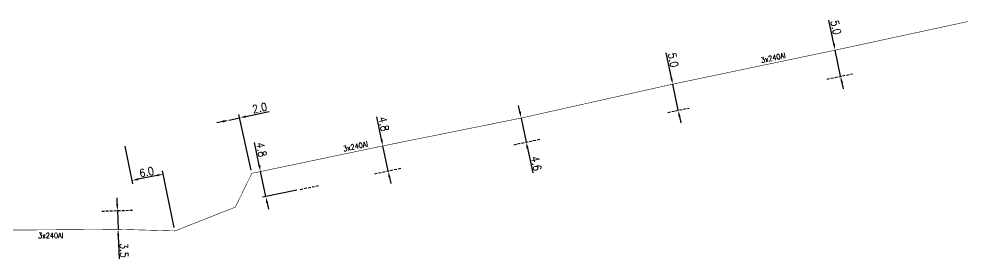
# Model space of a CAD drawing. Header units: millimetres. Extents: x 145437 to 146000, y 141990 to 142990.
# Drawn here: x 145822.1 to 146000, y 142886.9 to 142931.8 of the extents above; entities that cross this region are included whole.
import ezdxf

# ---------------------------------------------------------------- set-up
doc = ezdxf.new("R2010")
doc.units = ezdxf.units.MM
doc.header["$PDMODE"] = 34
doc.linetypes.add('DASHED', pattern=[0.75, 0.5, -0.25])
doc.layers.get('Defpoints').update_dxf_attribs({"linetype": 'CONTINUOUS'})
doc.layers.add('M_130', color=3, linetype='M_ST_15')
doc.styles.get("Standard").update_dxf_attribs({"font": 'romans.shx', "width": 0.85})
doc.linetypes.add('M_ST_15', pattern='A,5,-0.3,["XX",Standard,S=1,R=0,X=0,Y=-0.5],-2.5', length=7.8)
doc.dimstyles.get("Standard").update_dxf_attribs({"dimtxt": 1.5, "dimasz": 1.2, "dimexe": 0.625, "dimexo": 0.625, "dimgap": 0.25, "dimtad": 1, "dimdec": 1, "dimzin": 0, "dimdsep": 46, "dimtxsty": 'Standard', "dimcen": -0.5, "dimadec": 0, "dimazin": 0, "dimtfac": 1, "dimtdec": 1, "dimtmove": 0, "dimatfit": 3, "dimfxl": 0, "dimtolj": 1, "dimtzin": 0, "dimarcsym": 0})

# ---------------------------------------------------------------- blocks, each defined once
blk = doc.blocks.new('*D97')
at = {"layer": 'Defpoints', "color": 0, "linetype": 'Continuous', "transparency": 16777216}
for p in [(145840.6, 142895.93), (145840.6, 142895.93), (145840.72, 142892.43)]:
    blk.add_point(p, dxfattribs=at)
at = {"layer": 'M_130', "color": 0, "linetype": 'Continuous', "lineweight": -2, "transparency": 16777216}
for p, q in [((145840.56, 142897.13), (145840.52, 142898.33)), ((145840.6, 142895.93), (145840.72, 142892.43)), ((145840.75, 142891.24), (145840.9, 142886.87))]:
    blk.add_line(p, q, dxfattribs=at)
at = {"layer": 'M_130', "color": 0, "linetype": 'Continuous', "transparency": 16777216}
for points in [[(145840.76, 142897.14), (145840.36, 142897.13), (145840.6, 142895.93)], [(145840.95, 142891.24), (145840.55, 142891.23), (145840.72, 142892.43)]]:
    blk.add_solid(points, dxfattribs=at)
at = {"layer": 'M_130', "color": 0, "linetype": 'Continuous', "transparency": 16777216, "insert": (145841.84, 142888.48), "char_height": 1.5, "attachment_point": 5, "rotation": 271.8658}
blk.add_mtext('\\A1;3.5', dxfattribs=at)
blk = doc.blocks.new('*D98')
at = {"layer": 'Defpoints', "color": 0, "linetype": 'Continuous', "transparency": 16777216}
for p in [(145841.88, 142908.63), (145843.32, 142901.58), (145851.37, 142892.13)]:
    blk.add_point(p, dxfattribs=at)
at = {"layer": 'M_130', "color": 0, "linetype": 'Continuous', "lineweight": -2, "transparency": 16777216}
for p, q in [((145842.01, 142908.02), (145843.44, 142900.97)), ((145848.02, 142902.54), (145844.5, 142901.82)), ((145851.24, 142892.75), (145849.07, 142903.39))]:
    blk.add_line(p, q, dxfattribs=at)
at = {"layer": 'M_130', "color": 0, "linetype": 'Continuous', "transparency": 16777216}
for points in [[(145847.98, 142902.73), (145848.06, 142902.34), (145849.2, 142902.78)], [(145844.46, 142902.02), (145844.54, 142901.62), (145843.32, 142901.58)]]:
    blk.add_solid(points, dxfattribs=at)
at = {"layer": 'M_130', "color": 0, "linetype": 'Continuous', "transparency": 16777216, "insert": (145846.06, 142903.16), "char_height": 1.5, "attachment_point": 5, "rotation": 11.5115}
blk.add_mtext('\\A1;6.0', dxfattribs=at)
blk = doc.blocks.new('*D99')
at = {"layer": 'Defpoints', "color": 0, "linetype": 'Continuous', "transparency": 16777216}
for p in [(145861.56, 142912.89), (145861.56, 142912.89), (145865.8, 142902.93)]:
    blk.add_point(p, dxfattribs=at)
at = {"layer": 'M_130', "color": 0, "linetype": 'Continuous', "lineweight": -2, "transparency": 16777216}
for p, q in [((145861.56, 142912.89), (145863.51, 142913.32)), ((145865.67, 142903.54), (145863.38, 142913.93)), ((145864.68, 142913.58), (145869.02, 142914.53)), ((145860.39, 142912.63), (145859.22, 142912.37))]:
    blk.add_line(p, q, dxfattribs=at)
at = {"layer": 'M_130', "color": 0, "linetype": 'Continuous', "transparency": 16777216}
for points in [[(145860.34, 142912.83), (145860.43, 142912.44), (145861.56, 142912.89)], [(145864.64, 142913.77), (145864.73, 142913.38), (145863.51, 142913.32)]]:
    blk.add_solid(points, dxfattribs=at)
at = {"layer": 'M_130', "color": 0, "linetype": 'Continuous', "transparency": 16777216, "insert": (145867.26, 142915.17), "char_height": 1.5, "attachment_point": 5, "rotation": 12.4317}
blk.add_mtext('\\A1;2.0', dxfattribs=at)
blk = doc.blocks.new('*D100')
at = {"layer": 'Defpoints', "color": 0, "linetype": 'Continuous', "transparency": 16777216}
for p in [(145867.43, 142903.26), (145868.41, 142898.57), (145874.87, 142899.92)]:
    blk.add_point(p, dxfattribs=at)
at = {"layer": 'M_130', "color": 0, "linetype": 'Continuous', "lineweight": -2, "transparency": 16777216}
for p, q in [((145867.18, 142904.44), (145866.29, 142908.72)), ((145868.41, 142898.57), (145867.43, 142903.26)), ((145874.26, 142899.79), (145867.8, 142898.44)), ((145868.65, 142897.39), (145868.9, 142896.22))]:
    blk.add_line(p, q, dxfattribs=at)
at = {"layer": 'M_130', "color": 0, "linetype": 'Continuous', "transparency": 16777216}
for points in [[(145867.38, 142904.48), (145866.98, 142904.4), (145867.43, 142903.26)], [(145868.85, 142897.43), (145868.46, 142897.35), (145868.41, 142898.57)]]:
    blk.add_solid(points, dxfattribs=at)
at = {"layer": 'M_130', "color": 0, "linetype": 'Continuous', "transparency": 16777216, "insert": (145867.59, 142907.37), "char_height": 1.5, "attachment_point": 5, "rotation": 281.8152}
blk.add_mtext('\\A1;4.8', dxfattribs=at)
blk = doc.blocks.new('*D101')
at = {"layer": 'Defpoints', "color": 0, "linetype": 'Continuous', "transparency": 16777216}
for p in [(145890.36, 142908.06), (145891.34, 142903.36), (145891.34, 142903.36)]:
    blk.add_point(p, dxfattribs=at)
at = {"layer": 'M_130', "color": 0, "linetype": 'Continuous', "lineweight": -2, "transparency": 16777216}
for p, q in [((145890.11, 142909.24), (145889.21, 142913.51)), ((145891.34, 142903.36), (145890.36, 142908.06)), ((145891.58, 142902.19), (145891.83, 142901.01))]:
    blk.add_line(p, q, dxfattribs=at)
at = {"layer": 'M_130', "color": 0, "linetype": 'Continuous', "transparency": 16777216}
for points in [[(145890.31, 142909.28), (145889.91, 142909.19), (145890.36, 142908.06)], [(145891.78, 142902.23), (145891.39, 142902.15), (145891.34, 142903.36)]]:
    blk.add_solid(points, dxfattribs=at)
at = {"layer": 'M_130', "color": 0, "linetype": 'Continuous', "transparency": 16777216, "insert": (145890.52, 142912.17), "char_height": 1.5, "attachment_point": 5, "rotation": 281.8152}
blk.add_mtext('\\A1;4.8', dxfattribs=at)
blk = doc.blocks.new('*D102')
at = {"layer": 'Defpoints', "color": 0, "linetype": 'Continuous', "transparency": 16777216}
for p in [(145916.29, 142913.28), (145917.23, 142908.78), (145917.23, 142908.78)]:
    blk.add_point(p, dxfattribs=at)
at = {"layer": 'M_130', "color": 0, "linetype": 'Continuous', "lineweight": -2, "transparency": 16777216}
for p, q in [((145916.05, 142914.46), (145915.8, 142915.63)), ((145915.68, 142913.15), (145915.68, 142913.15)), ((145916.29, 142913.28), (145917.23, 142908.78)), ((145917.48, 142907.61), (145918.44, 142903))]:
    blk.add_line(p, q, dxfattribs=at)
at = {"layer": 'M_130', "color": 0, "linetype": 'Continuous', "transparency": 16777216}
for points in [[(145916.24, 142914.5), (145915.85, 142914.42), (145916.29, 142913.28)], [(145917.68, 142907.65), (145917.28, 142907.56), (145917.23, 142908.78)]]:
    blk.add_solid(points, dxfattribs=at)
at = {"layer": 'M_130', "color": 0, "linetype": 'Continuous', "transparency": 16777216, "insert": (145919.1, 142904.76), "char_height": 1.5, "attachment_point": 5, "rotation": 281.8152}
blk.add_mtext('\\A1;4.6', dxfattribs=at)
blk = doc.blocks.new('*D103')
at = {"layer": 'Defpoints', "color": 0, "linetype": 'Continuous', "transparency": 16777216}
for p in [(145944.69, 142919.63), (145945.72, 142914.74), (145945.72, 142914.74)]:
    blk.add_point(p, dxfattribs=at)
at = {"layer": 'M_130', "color": 0, "linetype": 'Continuous', "lineweight": -2, "transparency": 16777216}
for p, q in [((145944.45, 142920.81), (145943.47, 142925.5)), ((145945.72, 142914.74), (145944.69, 142919.63)), ((145946.33, 142914.87), (145946.33, 142914.87)), ((145945.96, 142913.56), (145946.21, 142912.39))]:
    blk.add_line(p, q, dxfattribs=at)
at = {"layer": 'M_130', "color": 0, "linetype": 'Continuous', "transparency": 16777216}
for points in [[(145944.64, 142920.85), (145944.25, 142920.77), (145944.69, 142919.63)], [(145946.16, 142913.6), (145945.77, 142913.52), (145945.72, 142914.74)]]:
    blk.add_solid(points, dxfattribs=at)
at = {"layer": 'M_130', "color": 0, "linetype": 'Continuous', "transparency": 16777216, "insert": (145944.77, 142924.15), "char_height": 1.5, "attachment_point": 5, "rotation": 281.8152}
blk.add_mtext('\\A1;5.0', dxfattribs=at)
blk = doc.blocks.new('*D104')
at = {"layer": 'Defpoints', "color": 0, "linetype": 'Continuous', "transparency": 16777216}
for p in [(145975.15, 142926), (145976.17, 142921.11), (145976.17, 142921.11)]:
    blk.add_point(p, dxfattribs=at)
at = {"layer": 'M_130', "color": 0, "linetype": 'Continuous', "lineweight": -2, "transparency": 16777216}
for p, q in [((145974.9, 142927.18), (145973.98, 142931.6)), ((145974.54, 142925.87), (145974.54, 142925.87)), ((145976.17, 142921.11), (145975.15, 142926)), ((145975.56, 142920.98), (145975.56, 142920.98)), ((145976.42, 142919.93), (145976.66, 142918.76))]:
    blk.add_line(p, q, dxfattribs=at)
at = {"layer": 'M_130', "color": 0, "linetype": 'Continuous', "transparency": 16777216}
for points in [[(145975.1, 142927.22), (145974.71, 142927.14), (145975.15, 142926)], [(145976.61, 142919.98), (145976.22, 142919.89), (145976.17, 142921.11)]]:
    blk.add_solid(points, dxfattribs=at)
at = {"layer": 'M_130', "color": 0, "linetype": 'Continuous', "transparency": 16777216, "insert": (145975.28, 142930.25), "char_height": 1.5, "attachment_point": 5, "rotation": 281.8152}
blk.add_mtext('\\A1;5.0', dxfattribs=at)

msp = doc.modelspace()

# ---------------------------------------------------------------- linework, layer by layer
at = {"layer": 'M_130', "ltscale": 0.5, "const_width": 0.1, "flags": 128}
msp.add_lwpolyline([(145809.56, 142909.39), (145809.47, 142899.57), (145811.9, 142892.32), (145816.96, 142892.26), (145840.72, 142892.43), (145851.37, 142892.13), (145862.69, 142896.58), (145865.8, 142902.93), (145867.43, 142903.26), (145890.36, 142908.06), (145916.29, 142913.28), (145944.69, 142919.63), (145975.15, 142926), (146000, 142931.36)], dxfattribs=at)
at = {"layer": 'M_130', "color": 7, "linetype": 'DASHED', "flags": 128}
for points in [[(145973.62, 142920.57), (145978.42, 142921.58)], [(145943.78, 142914.33), (145947.75, 142915.16)], [(145914.89, 142908.29), (145919.85, 142909.33)], [(145888.83, 142902.84), (145893.94, 142903.91)], [(145874.87, 142899.92), (145878.39, 142900.65)], [(145837.68, 142895.84), (145843.52, 142896.03)]]:
    msp.add_lwpolyline(points, dxfattribs=at)

# ---------------------------------------------------------------- texts
at = {"layer": 'M_130', "linetype": 'Continuous', "width": 0.85}
for rotation, p in [(11.8152, (145961.32, 142923.6)), (11.8152, (145883.02, 142907.01)), (0.5692, (145825.74, 142890.75))]:
    msp.add_text('3x240Al', height=1, rotation=rotation, dxfattribs=at).set_placement(p)

# ---------------------------------------------------------------- dimensions: what is measured, and where the dimension line sits
at = {"layer": 'M_130', "linetype": 'Continuous'}
for base, p1, p2, angle, picture, middle in [((145976.17, 142921.11), (145975.15, 142926), (145976.17, 142921.11), 101.8152, '*D104', (145974.3, 142930.05)), ((145945.72, 142914.74), (145944.69, 142919.63), (145945.72, 142914.74), 101.8152, '*D103', (145943.79, 142923.94)), ((145861.56, 142912.89), (145865.8, 142902.93), (145861.56, 142912.89), 12.4317, '*D99', (145867.47, 142914.19)), ((145917.23, 142908.78), (145916.29, 142913.28), (145917.23, 142908.78), 101.8152, '*D102', (145918.12, 142904.56)), ((145891.34, 142903.36), (145890.36, 142908.06), (145891.34, 142903.36), 101.8152, '*D101', (145889.54, 142911.96)), ((145843.32, 142901.58), (145851.37, 142892.13), (145841.88, 142908.63), 11.5115, '*D98', (145846.26, 142902.18)), ((145868.41, 142898.57), (145867.43, 142903.26), (145874.87, 142899.92), 101.8152, '*D100', (145866.61, 142907.17)), ((145840.6, 142895.93), (145840.72, 142892.43), (145840.6, 142895.93), 271.8658, '*D97', (145840.84, 142888.45))]:
    dim = msp.add_linear_dim(base=base, p1=p1, p2=p2, angle=angle, dimstyle='Standard', override={"dimatfit": 0}, dxfattribs=at)
    dim.commit()
    dim.dimension.update_dxf_attribs({"geometry": picture, "text_midpoint": middle, "dimtype": 160})

doc.saveas('drawing.dxf')
